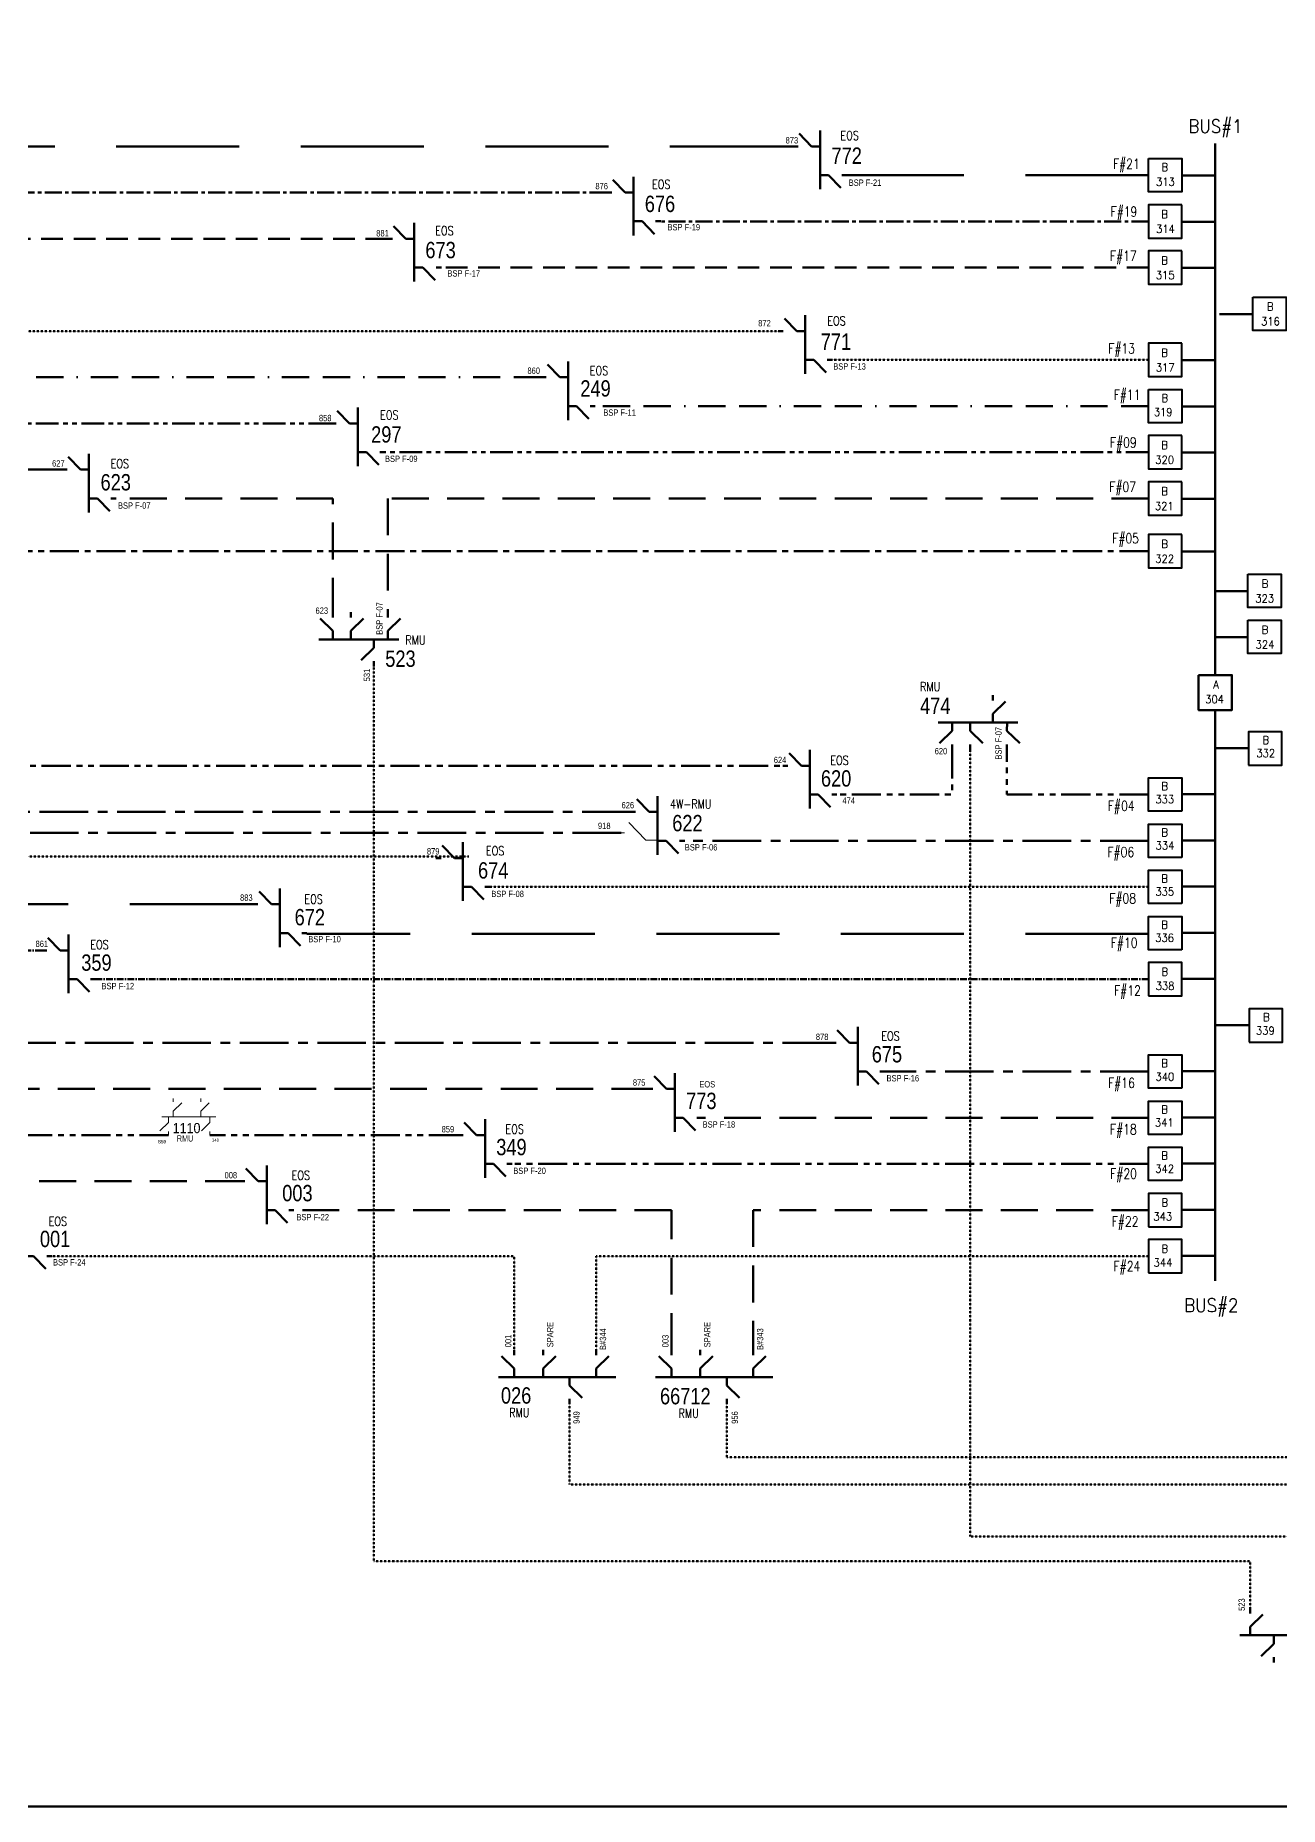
# Model space of a CAD drawing. Header units: metres. Extents: x 65984 to 144644, y -19036 to 23726.
# Drawn here: x 128567 to 129252, y 21269 to 22245 of the extents above; entities that cross this region are included whole.
import ezdxf
from ezdxf.enums import TextEntityAlignment as Align

# ---------------------------------------------------------------- set-up
doc = ezdxf.new("R2010")
doc.units = ezdxf.units.M
doc.header["$MEASUREMENT"] = 0
for name, pattern in [('( Border )', [1.75, 0.5, -0.25, 0.5, -0.25, 0, -0.25]), ('( Center )', [2, 1.25, -0.25, 0.25, -0.25]), ('( Phantom )', [2.5, 1.25, -0.25, 0.25, -0.25, 0.25, -0.25]), ('DGN Style 3', [0.013877, 0, -0.013877]), ('HIDDEN2', [2381.25, 1587.5, -793.75])]:
    doc.linetypes.add(name, pattern=pattern)
doc.layers.get('0').update_dxf_attribs({"color": 95, "lineweight": 40})
for name, color, linetype, lineweight in [('d_eos', 111, 'Continuous', 40), ('d_eos no', 121, 'Continuous', 40), ('d_switch', 95, 'Continuous', 40), ('d_ug cable', 95, 'Continuous', 40), ('d_ug main line', 95, 'Continuous', 40), ('FDR  1  16', 234, 'Continuous', 40), ('GRID STATION  04', 7, 'Continuous', 40), ('Level 37', 7, 'Continuous', 0), ('O H MAIN FEEDER', 4, 'Continuous', 100)]:
    doc.layers.add(name, color=color, linetype=linetype, lineweight=lineweight)
doc.styles.add('Style-Arial', font='arial.ttf')
doc.styles.add('Style-ENGINEERING', font='ENGINEERING.shx')
doc.styles.add('Style-msdefault', font='msdefault.shx')
doc.styles.add('Style-STANDARD', font='STANDARD.shx')

# ---------------------------------------------------------------- blocks, each defined once
blk = doc.blocks.new('*U827')
at = {"layer": 'd_eos', "color": 7, "linetype": 'Continuous', "lineweight": 211, "ltscale": 0.638341}
for p, q in [((0, 16.15), (0, -16.17)), ((4.65, 8.41), (11.45, 15.41)), ((0, 8.41), (4.65, 8.41)), ((12.09, 8.41), (14.92, 8.41)), ((-12.09, -7.45), (-14.92, -7.45)), ((-4.65, -7.45), (-11.44, -14.45)), ((0, -7.45), (-4.65, -7.45))]:
    blk.add_line(p, q, dxfattribs=at)
blk = doc.blocks.new('*U1393')
at = {"layer": 'd_eos', "color": 6, "linetype": 'Continuous', "lineweight": 211, "ltscale": 0.638341}
for p, q in [((0.01, 16.17), (0.01, -16.15)), ((4.66, 8.43), (11.46, 15.43)), ((0.01, 8.42), (4.66, 8.43)), ((12.11, 8.43), (14.93, 8.43)), ((-12.08, -7.43), (-14.9, -7.43)), ((-4.64, -7.43), (-11.43, -14.44)), ((0.01, -7.43), (-4.64, -7.43))]:
    blk.add_line(p, q, dxfattribs=at)

msp = doc.modelspace()

# ---------------------------------------------------------------- linework, layer by layer
at = {"color": 7, "linetype": '( Border )', "lineweight": 140, "ltscale": 30}
for p, q in [((128845.7, 22056.3), (125503.39, 22056.3)), ((129180.15, 22040.44), (128875.53, 22040.44))]:
    msp.add_line(p, q, dxfattribs=at)
at = {"layer": 'd_eos', "color": 7, "linetype": 'Continuous', "lineweight": 211, "ltscale": 0.638341}
for p, q in [((128771.22, 22132.6), (128764.43, 22139.6)), ((128775.87, 22108.99), (128775.87, 22141.32)), ((128763.78, 22132.6), (128760.95, 22132.6)), ((128775.87, 22132.6), (128771.22, 22132.6)), ((128775.87, 22116.74), (128780.52, 22116.74)), ((128780.52, 22116.74), (128787.31, 22109.74)), ((128787.96, 22116.74), (128790.79, 22116.74)), ((129094.48, 21878.26), (129094.48, 21881.09)), ((129094.48, 21870.82), (129101.48, 21877.62)), ((129064.25, 21866.17), (129108.26, 21866.17)), ((129071.99, 21866.17), (129071.99, 21861.52)), ((129081.9, 21866.17), (129081.9, 21861.52)), ((129094.48, 21866.17), (129094.48, 21870.82)), ((129102.23, 21866.17), (129102.22, 21861.52)), ((129071.99, 21861.52), (129064.99, 21854.73)), ((129071.99, 21854.08), (129071.99, 21851.26)), ((129081.9, 21861.52), (129088.9, 21854.73)), ((129081.9, 21854.08), (129081.9, 21851.26)), ((129102.22, 21861.52), (129109.23, 21854.72)), ((129102.22, 21854.08), (129102.22, 21851.25)), ((128830.9, 21510.24), (128823.9, 21517.04)), ((128830.9, 21517.69), (128830.9, 21520.51)), ((128846.76, 21517.69), (128846.76, 21520.51)), ((128846.76, 21510.24), (128853.76, 21517.04)), ((128875.93, 21517.68), (128875.93, 21520.51)), ((128875.93, 21510.24), (128882.93, 21517.04)), ((128917.46, 21510.24), (128910.46, 21517.04)), ((128917.46, 21517.69), (128917.46, 21520.51)), ((128933.32, 21517.69), (128933.32, 21520.51)), ((128933.32, 21510.24), (128940.32, 21517.04)), ((128962.48, 21517.68), (128962.48, 21520.51)), ((128962.48, 21510.24), (128969.49, 21517.04)), ((128886.75, 21505.59), (128822.18, 21505.59)), ((128830.9, 21505.59), (128830.9, 21510.24)), ((128846.76, 21505.59), (128846.76, 21510.24)), ((128861.34, 21505.59), (128861.34, 21500.94)), ((128875.93, 21505.59), (128875.93, 21510.24)), ((128973.3, 21505.59), (128908.74, 21505.59)), ((128917.46, 21505.59), (128917.46, 21510.24)), ((128933.32, 21505.59), (128933.32, 21510.24)), ((128947.9, 21505.59), (128947.9, 21500.94)), ((128962.48, 21505.59), (128962.48, 21510.24)), ((128861.34, 21500.94), (128868.34, 21494.14)), ((128861.34, 21493.5), (128861.34, 21490.67)), ((128947.9, 21500.94), (128954.9, 21494.14)), ((128947.9, 21493.5), (128947.9, 21490.67))]:
    msp.add_line(p, q, dxfattribs=at)
at = {"layer": 'd_eos', "color": 6, "linetype": 'Continuous', "lineweight": 211, "ltscale": 0.638341}
for p, q in [((128731.05, 21916.57), (128724.05, 21923.37)), ((128731.05, 21924.02), (128731.05, 21926.84)), ((128740.96, 21924.02), (128740.96, 21926.84)), ((128740.96, 21916.57), (128747.96, 21923.37)), ((128761.28, 21924.02), (128761.28, 21926.84)), ((128761.28, 21916.57), (128768.29, 21923.37)), ((128731.05, 21911.93), (128731.05, 21916.57)), ((128740.96, 21911.92), (128740.96, 21916.57)), ((128761.28, 21911.92), (128761.28, 21916.57)), ((128723.31, 21911.93), (128767.32, 21911.92)), ((128753.53, 21907.28), (128746.53, 21900.48)), ((128753.53, 21911.93), (128753.53, 21907.28)), ((128753.53, 21899.83), (128753.53, 21897.01)), ((129236.13, 21375.39), (129236.13, 21378.22)), ((129236.13, 21367.95), (129243.13, 21374.74)), ((129236.13, 21363.3), (129236.13, 21367.95)), ((129230.46, 21363.3), (129268.14, 21363.3)), ((129249.16, 21358.65), (129242.15, 21351.85)), ((129249.16, 21363.3), (129249.16, 21358.65)), ((129249.16, 21351.21), (129249.16, 21348.38))]:
    msp.add_line(p, q, dxfattribs=at)
at = {"layer": 'd_eos', "color": 7, "linetype": 'Continuous', "lineweight": 13, "ltscale": 0.882443}
for p, q in [((128891.57, 21805.39), (128887.67, 21805.39)), ((128903.39, 21801.31), (128894, 21810.99)), ((128909.86, 21801.3), (128903.43, 21801.3))]:
    msp.add_line(p, q, dxfattribs=at)
at = {"layer": 'd_eos', "color": 251, "linetype": 'Continuous', "lineweight": 13, "ltscale": 0.429356}
for p, q in [((128643.14, 21657.12), (128643.14, 21659.02)), ((128658.26, 21657.08), (128658.26, 21658.98))]:
    msp.add_line(p, q, dxfattribs=at)
at = {"layer": 'd_eos', "color": 7, "linetype": 'Continuous', "lineweight": 13, "ltscale": 0.429356}
for p, q in [((128643.14, 21652.11), (128647.85, 21656.68)), ((128643.14, 21648.98), (128643.14, 21652.11)), ((128658.26, 21652.07), (128662.97, 21656.65)), ((128658.26, 21648.95), (128658.26, 21652.07)), ((128640.53, 21645.77), (128635.82, 21641.2)), ((128666.59, 21648.9), (128636.86, 21648.9)), ((128640.53, 21648.9), (128640.53, 21645.77)), ((128640.53, 21640.77), (128640.53, 21638.87)), ((128663.33, 21645.77), (128658.62, 21641.2)), ((128663.33, 21648.9), (128663.33, 21645.77)), ((128663.33, 21640.77), (128663.33, 21638.87))]:
    msp.add_line(p, q, dxfattribs=at)
at = {"layer": 'd_ug cable', "color": 18, "linetype": 'DGN Style 3', "lineweight": 100, "flags": 128}
for points in [[(130126.21, 22024.16), (130126.21, 21992.7), (129992.02, 21992.7), (129992.02, 21446.43), (128861.34, 21446.43), (128861.34, 21490.67)], [(128830.9, 21520.51), (128830.9, 21572.1), (128576.13, 21572.1)], [(129180.15, 21572.1), (128875.93, 21572.1), (128875.93, 21520.51)]]:
    msp.add_lwpolyline(points, dxfattribs=at)
at = {"layer": 'd_ug cable', "color": 30, "linetype": 'DGN Style 3', "lineweight": 100, "flags": 128}
msp.add_lwpolyline([(130072.37, 22024.16), (130072.37, 22007.7), (129977.02, 22007.7), (129977.02, 21461.43), (128947.9, 21461.43), (128947.9, 21492.09)], dxfattribs=at)
at = {"layer": 'd_ug cable', "color": 6, "linetype": 'DGN Style 3', "lineweight": 100, "flags": 128}
msp.add_lwpolyline([(128753.53, 21897.01), (128753.53, 21404.14), (129236.13, 21404.14), (129236.13, 21378.22)], dxfattribs=at)
at = {"layer": 'd_ug cable', "color": 194, "linetype": 'DGN Style 3', "lineweight": 100, "flags": 128}
msp.add_lwpolyline([(129081.9, 21851.26), (129081.9, 21417.66), (129293.57, 21417.66), (129293.57, 21378.22)], dxfattribs=at)
at = {"layer": 'd_ug main line', "color": 200, "linetype": 'HIDDEN2', "lineweight": 70, "ltscale": 0.042676}
msp.add_line((129180.15, 22167.61), (129014.21, 22167.61), dxfattribs=at)
at = {"layer": 'd_ug main line', "color": 36, "linetype": 'HIDDEN2', "lineweight": 70, "ltscale": 0.0075}
msp.add_line((129180.15, 22116.74), (128790.58, 22116.74), dxfattribs=at)
at = {"layer": 'd_ug main line', "color": 3, "linetype": 'DGN Style 3', "lineweight": 140}
for p, q in [((128976.3, 22081.73), (125562.22, 22081.73)), ((129180.15, 22065.87), (129006.08, 22065.87))]:
    msp.add_line(p, q, dxfattribs=at)
at = {"layer": 'd_ug main line', "color": 134, "linetype": '( Phantom )', "lineweight": 100, "ltscale": 10}
msp.add_line((129180.15, 22015.01), (128759.11, 22015.01), dxfattribs=at)
at = {"layer": 'd_ug main line', "color": 220, "linetype": '( Center )', "lineweight": 140, "ltscale": 12.802868}
msp.add_line((129180.15, 21960.52), (128546.29, 21960.52), dxfattribs=at)
at = {"layer": 'd_ug main line', "color": 121, "linetype": 'DGN Style 3', "lineweight": 140}
msp.add_line((129180.15, 21775.57), (128817.62, 21775.57), dxfattribs=at)
at = {"layer": 'd_ug main line', "color": 5, "linetype": 'HIDDEN2', "lineweight": 140, "ltscale": 0.042676}
msp.add_line((129180.15, 21749.71), (128716.73, 21749.71), dxfattribs=at)
at = {"layer": 'd_ug main line', "color": 174, "linetype": '( Center )', "lineweight": 140, "ltscale": 2.94}
msp.add_line((129180.15, 21724.7), (128600.44, 21724.7), dxfattribs=at)
at = {"layer": 'd_ug main line', "color": 22, "linetype": 'HIDDEN2', "lineweight": 140, "ltscale": 0.012803}
msp.add_line((129180.15, 21648.4), (128934.15, 21648.4), dxfattribs=at)
at = {"layer": 'd_ug main line', "color": 251, "linetype": '( Phantom )', "lineweight": 106, "ltscale": 12.802868}
for p, q in [((128799.89, 21638.82), (128663.23, 21638.82)), ((129180.15, 21622.97), (128828.74, 21622.97))]:
    msp.add_line(p, q, dxfattribs=at)
at = {"layer": 'd_ug main line', "color": 194, "linetype": 'HIDDEN2', "lineweight": 140, "ltscale": 0.012803}
msp.add_lwpolyline([(128904.76, 21664.26), (128314.73, 21664.26), (128314.73, 22244.59), (125677.36, 22244.59)], dxfattribs=at)
at = {"layer": 'd_ug main line', "color": 1, "linetype": 'HIDDEN2', "lineweight": 70, "ltscale": 0.042676}
msp.add_lwpolyline([(128984.37, 22183.46), (125582.13, 22183.46)], dxfattribs=at)
at = {"layer": 'd_ug main line', "color": 36, "linetype": 'HIDDEN2', "lineweight": 70, "ltscale": 0.0075}
msp.add_lwpolyline([(128760.95, 22132.6), (125423.17, 22132.6), (125423.17, 22146.29)], dxfattribs=at)
at = {"layer": 'd_ug main line', "color": 134, "linetype": '( Phantom )', "lineweight": 100, "ltscale": 10, "flags": 128}
msp.add_lwpolyline([(128730.01, 22030.86), (125291.61, 22030.86)], dxfattribs=at)
at = {"layer": 'd_ug main line', "color": 251, "linetype": 'HIDDEN2', "lineweight": 140, "ltscale": 0.012803}
msp.add_lwpolyline([(128582.71, 22005.43), (125318.84, 22005.43), (125318.84, 21381.93), (124451.65, 21381.92)], dxfattribs=at)
at = {"layer": 'd_ug main line', "color": 6, "linetype": 'HIDDEN2', "lineweight": 140, "ltscale": 0.012803}
for points in [[(128731.05, 21925.43), (128731.05, 21989.57), (128611.63, 21989.57)], [(129180.15, 21989.57), (128761.28, 21989.57), (128761.28, 21926.84)]]:
    msp.add_lwpolyline(points, dxfattribs=at)
at = {"layer": 'd_ug main line', "color": 131, "linetype": '( Phantom )', "lineweight": 70, "ltscale": 12.802868, "flags": 128}
for points in [[(125049.15, 21819.13), (125049.15, 21958.38), (128429.36, 21958.38), (128429.36, 21842.29), (128978.78, 21842.29)], [(129071.99, 21851.26), (129071.99, 21826.43), (129006.33, 21826.43)], [(129180.15, 21826.43), (129102.22, 21826.43), (129102.22, 21851.25)]]:
    msp.add_lwpolyline(points, dxfattribs=at)
at = {"layer": 'd_ug main line', "color": 121, "linetype": 'DGN Style 3', "lineweight": 140, "flags": 128}
msp.add_lwpolyline([(128805.85, 21792.33), (128412.41, 21792.33), (128412.41, 21923.29), (125601.05, 21920.68), (125528.45, 21920.44)], dxfattribs=at)
at = {"layer": 'd_ug main line', "color": 191, "linetype": 'HIDDEN2', "lineweight": 140, "ltscale": 0.042676}
msp.add_lwpolyline([(128686.89, 21765.99), (128374.51, 21765.99), (128374.51, 21904.38), (125768.83, 21904.38), (125768.83, 21676.22)], dxfattribs=at)
at = {"layer": 'd_ug main line', "color": 251, "linetype": '( Phantom )', "lineweight": 106, "ltscale": 12.802868, "flags": 128}
msp.add_lwpolyline([(128640.53, 21638.87), (128291.92, 21638.82), (128291.92, 21831.24), (125291.53, 21831.24)], dxfattribs=at)
at = {"layer": 'd_ug main line', "color": 57, "linetype": 'HIDDEN2', "lineweight": 140, "ltscale": 0.012803, "true_color": 0x7d8a21}
msp.add_lwpolyline([(128681.1, 21613.39), (128275.34, 21613.39), (128275.34, 21812.12), (125663.59, 21812.12), (125663.59, 21317.83)], dxfattribs=at)
at = {"layer": 'd_ug main line', "color": 174, "linetype": '( Center )', "lineweight": 140, "ltscale": 2.94, "flags": 128}
msp.add_lwpolyline([(128570.75, 21740.56), (128541.93, 21740.56)], dxfattribs=at)
at = {"layer": 'd_ug main line', "color": 30, "linetype": 'HIDDEN2', "lineweight": 140, "ltscale": 0.012803}
for points in [[(128917.46, 21520.51), (128917.46, 21597.53), (128709.44, 21597.53)], [(129180.15, 21597.53), (128962.48, 21597.53), (128962.48, 21520.51)]]:
    msp.add_lwpolyline(points, dxfattribs=at)
at = {"layer": 'FDR  1  16', "color": 30, "linetype": '( Center )', "lineweight": 70, "ltscale": 7.500037}
for p, q in [((128881.74, 22158.03), (125509.58, 22158.03)), ((129180.15, 22142.17), (128911.22, 22142.17))]:
    msp.add_line(p, q, dxfattribs=at)
at = {"layer": 'FDR  1  16', "color": 7, "linetype": '( Center )', "lineweight": 70, "ltscale": 21.338113}
for p, q in [((128894.94, 21816.86), (128413.98, 21816.86)), ((128889.72, 21805.39), (128425.14, 21805.39)), ((129180.15, 21801), (128924.77, 21801))]:
    msp.add_line(p, q, dxfattribs=at)
at = {"layer": 'FDR  1  16', "color": 154, "linetype": '( Center )', "lineweight": 211, "ltscale": 21.338113}
msp.add_line((129180.15, 21673.83), (129034.86, 21673.83), dxfattribs=at)
at = {"layer": 'FDR  1  16', "color": 1, "linetype": '( Center )', "lineweight": 211, "ltscale": 21.338113, "flags": 128}
msp.add_lwpolyline([(129005.26, 21689.69), (128333.69, 21689.69), (128333.69, 21876.29), (125722.58, 21876.29)], dxfattribs=at)
at = {"layer": 'GRID STATION  04', "color": 121, "linetype": 'Continuous', "lineweight": 211, "ltscale": 0.588932}
for p, q in [((129216.89, 21892.22), (129216.89, 22185.01)), ((129216.89, 21689.45), (129216.89, 21872.92)), ((129216.89, 21872.92), (129216.89, 21558.53))]:
    msp.add_line(p, q, dxfattribs=at)
at = {"layer": 'GRID STATION  04', "color": 200, "linetype": 'Continuous', "lineweight": 140, "ltscale": 0.588932}
msp.add_line((129216.88, 22167.42), (129198.52, 22167.42), dxfattribs=at)
at = {"layer": 'GRID STATION  04', "color": 30, "linetype": 'Continuous', "lineweight": 140, "ltscale": 0.588932}
msp.add_line((129198.52, 22141.98), (129216.88, 22141.98), dxfattribs=at)
at = {"layer": 'GRID STATION  04', "color": 36, "linetype": 'Continuous', "lineweight": 140, "ltscale": 0.588932}
msp.add_line((129198.52, 22116.55), (129216.88, 22116.55), dxfattribs=at)
at = {"layer": 'GRID STATION  04', "color": 251, "linetype": 'Continuous', "lineweight": 140, "ltscale": 0.588932}
msp.add_line((129237.67, 22091.12), (129219.3, 22091.12), dxfattribs=at)
at = {"layer": 'GRID STATION  04', "color": 172, "linetype": 'Continuous', "lineweight": 140, "ltscale": 0.588932}
msp.add_line((129198.52, 22065.68), (129216.88, 22065.68), dxfattribs=at)
at = {"layer": 'GRID STATION  04', "color": 31, "linetype": 'Continuous', "lineweight": 140, "ltscale": 0.588932}
msp.add_line((129216.89, 22040.25), (129198.52, 22040.25), dxfattribs=at)
at = {"layer": 'GRID STATION  04', "color": 22, "linetype": 'Continuous', "lineweight": 140, "ltscale": 0.588932}
for p, q in [((129198.52, 22014.82), (129216.89, 22014.82)), ((129198.52, 21648.59), (129216.88, 21648.59))]:
    msp.add_line(p, q, dxfattribs=at)
at = {"layer": 'GRID STATION  04', "color": 6, "linetype": 'Continuous', "lineweight": 140, "ltscale": 0.588932}
msp.add_line((129198.52, 21989.38), (129216.89, 21989.38), dxfattribs=at)
at = {"layer": 'GRID STATION  04', "color": 220, "linetype": 'Continuous', "lineweight": 140, "ltscale": 0.588932}
msp.add_line((129198.52, 21960.33), (129216.89, 21960.33), dxfattribs=at)
at = {"layer": 'GRID STATION  04', "color": 1, "linetype": 'Continuous', "lineweight": 140, "ltscale": 0.588932}
msp.add_line((129234.77, 21938.52), (129216.4, 21938.52), dxfattribs=at)
at = {"layer": 'GRID STATION  04', "color": 114, "linetype": 'Continuous', "lineweight": 140, "ltscale": 0.588932}
msp.add_line((129234.77, 21913.08), (129216.4, 21913.08), dxfattribs=at)
at = {"layer": 'GRID STATION  04', "color": 222, "linetype": 'Continuous', "lineweight": 140, "ltscale": 0.588932, "true_color": 0xc71585}
msp.add_line((129235.25, 21852.06), (129216.88, 21852.06), dxfattribs=at)
at = {"layer": 'GRID STATION  04', "color": 131, "linetype": 'Continuous', "lineweight": 140, "ltscale": 0.588932}
msp.add_line((129198.52, 21826.62), (129216.89, 21826.62), dxfattribs=at)
at = {"layer": 'GRID STATION  04', "color": 3, "linetype": 'Continuous', "lineweight": 140, "ltscale": 0.588932}
msp.add_line((129198.52, 21801.19), (129216.89, 21801.19), dxfattribs=at)
at = {"layer": 'GRID STATION  04', "color": 121, "linetype": 'Continuous', "lineweight": 140, "ltscale": 0.588932}
for p, q in [((129198.52, 21775.76), (129216.89, 21775.76)), ((129198.52, 21750.32), (129216.89, 21750.32))]:
    msp.add_line(p, q, dxfattribs=at)
at = {"layer": 'GRID STATION  04', "color": 174, "linetype": 'Continuous', "lineweight": 140, "ltscale": 0.588932}
msp.add_line((129216.89, 21724.89), (129198.52, 21724.89), dxfattribs=at)
at = {"layer": 'GRID STATION  04', "color": 134, "linetype": 'Continuous', "lineweight": 140, "ltscale": 0.588932}
msp.add_line((129235.5, 21699.46), (129217.13, 21699.46), dxfattribs=at)
at = {"layer": 'GRID STATION  04', "color": 154, "linetype": 'Continuous', "lineweight": 140, "ltscale": 0.588932}
msp.add_line((129198.52, 21674.02), (129216.88, 21674.02), dxfattribs=at)
at = {"layer": 'GRID STATION  04', "color": 98, "linetype": 'Continuous', "lineweight": 140, "ltscale": 0.588932}
msp.add_line((129198.52, 21623.16), (129216.88, 21623.16), dxfattribs=at)
at = {"layer": 'GRID STATION  04', "color": 57, "linetype": 'Continuous', "lineweight": 140, "ltscale": 0.588932, "true_color": 0x7d8a21}
msp.add_line((129216.88, 21597.72), (129198.52, 21597.72), dxfattribs=at)
at = {"layer": 'GRID STATION  04', "color": 160, "linetype": 'Continuous', "lineweight": 140, "ltscale": 0.588932}
msp.add_line((129216.88, 21572.29), (129198.52, 21572.29), dxfattribs=at)
at = {"layer": 'GRID STATION  04', "color": 200, "linetype": 'Continuous', "lineweight": 40, "ltscale": 0.588932, "flags": 128}
msp.add_lwpolyline([(129180.15, 22176.79), (129198.52, 22176.79), (129198.52, 22158.42), (129180.15, 22158.42)], close=True, dxfattribs=at)
at = {"layer": 'GRID STATION  04', "color": 30, "linetype": 'Continuous', "lineweight": 40, "ltscale": 0.588932, "flags": 128}
msp.add_lwpolyline([(129198.52, 22151.36), (129180.15, 22151.36), (129180.15, 22132.99), (129198.52, 22132.99)], close=True, dxfattribs=at)
at = {"layer": 'GRID STATION  04', "color": 36, "linetype": 'Continuous', "lineweight": 40, "ltscale": 0.588932, "flags": 128}
msp.add_lwpolyline([(129198.52, 22125.92), (129180.15, 22125.92), (129180.15, 22107.55), (129198.52, 22107.55)], close=True, dxfattribs=at)
at = {"layer": 'GRID STATION  04', "color": 251, "linetype": 'Continuous', "lineweight": 40, "ltscale": 0.588932, "flags": 128}
msp.add_lwpolyline([(129237.67, 22100.49), (129256.04, 22100.49), (129256.04, 22082.12), (129237.67, 22082.12)], close=True, dxfattribs=at)
at = {"layer": 'GRID STATION  04', "color": 172, "linetype": 'Continuous', "lineweight": 40, "ltscale": 0.588932, "flags": 128}
msp.add_lwpolyline([(129198.52, 22075.06), (129180.15, 22075.06), (129180.15, 22056.69), (129198.52, 22056.69)], close=True, dxfattribs=at)
at = {"layer": 'GRID STATION  04', "color": 31, "linetype": 'Continuous', "lineweight": 40, "ltscale": 0.588932, "flags": 128}
msp.add_lwpolyline([(129180.15, 22049.62), (129198.52, 22049.62), (129198.52, 22031.26), (129180.15, 22031.26)], close=True, dxfattribs=at)
at = {"layer": 'GRID STATION  04', "color": 22, "linetype": 'Continuous', "lineweight": 40, "ltscale": 0.588932, "flags": 128}
for points in [[(129198.52, 22024.19), (129180.15, 22024.19), (129180.15, 22005.82), (129198.52, 22005.82)], [(129198.52, 21639.22), (129180.15, 21639.22), (129180.15, 21657.58), (129198.52, 21657.58)]]:
    msp.add_lwpolyline(points, close=True, dxfattribs=at)
at = {"layer": 'GRID STATION  04', "color": 6, "linetype": 'Continuous', "lineweight": 40, "ltscale": 0.588932, "flags": 128}
msp.add_lwpolyline([(129198.52, 21998.76), (129180.15, 21998.76), (129180.15, 21980.39), (129198.52, 21980.39)], close=True, dxfattribs=at)
at = {"layer": 'GRID STATION  04', "color": 220, "linetype": 'Continuous', "lineweight": 40, "ltscale": 0.588932, "flags": 128}
msp.add_lwpolyline([(129198.52, 21969.71), (129180.15, 21969.71), (129180.15, 21951.34), (129198.52, 21951.34)], close=True, dxfattribs=at)
at = {"layer": 'GRID STATION  04', "color": 1, "linetype": 'Continuous', "lineweight": 40, "ltscale": 0.588932, "flags": 128}
msp.add_lwpolyline([(129234.77, 21947.89), (129253.14, 21947.89), (129253.14, 21929.52), (129234.77, 21929.52)], close=True, dxfattribs=at)
at = {"layer": 'GRID STATION  04', "color": 114, "linetype": 'Continuous', "lineweight": 40, "ltscale": 0.588932, "flags": 128}
msp.add_lwpolyline([(129234.77, 21922.46), (129253.14, 21922.46), (129253.14, 21904.09), (129234.77, 21904.09)], close=True, dxfattribs=at)
at = {"layer": 'GRID STATION  04', "color": 121, "linetype": 'Continuous', "lineweight": 211, "ltscale": 0.588932, "flags": 128}
msp.add_lwpolyline([(129207.7, 21892.22), (129226.07, 21892.22), (129226.07, 21872.92), (129207.7, 21872.92)], close=True, dxfattribs=at)
at = {"layer": 'GRID STATION  04', "color": 222, "linetype": 'Continuous', "lineweight": 40, "ltscale": 0.588932, "true_color": 0xc71585, "flags": 128}
msp.add_lwpolyline([(129235.25, 21842.68), (129253.62, 21842.68), (129253.62, 21861.05), (129235.25, 21861.05)], close=True, dxfattribs=at)
at = {"layer": 'GRID STATION  04', "color": 131, "linetype": 'Continuous', "lineweight": 40, "ltscale": 0.588932, "flags": 128}
msp.add_lwpolyline([(129198.52, 21817.25), (129180.15, 21817.25), (129180.15, 21835.62), (129198.52, 21835.62)], close=True, dxfattribs=at)
at = {"layer": 'GRID STATION  04', "color": 3, "linetype": 'Continuous', "lineweight": 40, "ltscale": 0.588932, "flags": 128}
msp.add_lwpolyline([(129198.52, 21791.81), (129180.15, 21791.81), (129180.15, 21810.18), (129198.52, 21810.18)], close=True, dxfattribs=at)
at = {"layer": 'GRID STATION  04', "color": 121, "linetype": 'Continuous', "lineweight": 40, "ltscale": 0.588932, "flags": 128}
for points in [[(129198.52, 21766.38), (129180.15, 21766.38), (129180.15, 21784.75), (129198.52, 21784.75)], [(129198.52, 21740.95), (129180.15, 21740.95), (129180.15, 21759.32), (129198.52, 21759.32)]]:
    msp.add_lwpolyline(points, close=True, dxfattribs=at)
at = {"layer": 'GRID STATION  04', "color": 174, "linetype": 'Continuous', "lineweight": 40, "ltscale": 0.588932, "flags": 128}
msp.add_lwpolyline([(129180.15, 21715.52), (129198.52, 21715.52), (129198.52, 21733.88), (129180.15, 21733.88)], close=True, dxfattribs=at)
at = {"layer": 'GRID STATION  04', "color": 134, "linetype": 'Continuous', "lineweight": 40, "ltscale": 0.588932, "flags": 128}
msp.add_lwpolyline([(129235.5, 21690.08), (129253.87, 21690.08), (129253.87, 21708.45), (129235.5, 21708.45)], close=True, dxfattribs=at)
at = {"layer": 'GRID STATION  04', "color": 154, "linetype": 'Continuous', "lineweight": 40, "ltscale": 0.588932, "flags": 128}
msp.add_lwpolyline([(129198.52, 21664.65), (129180.15, 21664.65), (129180.15, 21683.02), (129198.52, 21683.02)], close=True, dxfattribs=at)
at = {"layer": 'GRID STATION  04', "color": 98, "linetype": 'Continuous', "lineweight": 40, "ltscale": 0.588932, "flags": 128}
msp.add_lwpolyline([(129198.52, 21613.78), (129180.15, 21613.78), (129180.15, 21632.15), (129198.52, 21632.15)], close=True, dxfattribs=at)
at = {"layer": 'GRID STATION  04', "color": 57, "linetype": 'Continuous', "lineweight": 40, "ltscale": 0.588932, "true_color": 0x7d8a21, "flags": 128}
msp.add_lwpolyline([(129180.15, 21588.35), (129198.52, 21588.35), (129198.52, 21606.72), (129180.15, 21606.72)], close=True, dxfattribs=at)
at = {"layer": 'GRID STATION  04', "color": 160, "linetype": 'Continuous', "lineweight": 40, "ltscale": 0.588932, "flags": 128}
msp.add_lwpolyline([(129180.15, 21562.92), (129198.52, 21562.92), (129198.52, 21581.28), (129180.15, 21581.28)], close=True, dxfattribs=at)
at = {"layer": 'O H MAIN FEEDER', "color": 214, "lineweight": 140, "ltscale": 0.426762}
msp.add_line((129834.37, 21268.97), (128142.41, 21268.97), dxfattribs=at)

# ---------------------------------------------------------------- block references
at = {"layer": 'd_eos', "color": 7, "linetype": 'Continuous', "lineweight": 211, "ltscale": 0.638341, "extrusion": (0, 0, -1), "rotation": 180}
for p in [(-128999.27, 22176.03), (-128896.64, 22150.6), (-128991.15, 22074.3), (-128860.6, 22048.87), (-128744.84, 22023.43), (-128993.68, 21834.86), (-128909.84, 21809.42), (-128802.66, 21783.99), (-128701.8, 21758.56), (-128585.51, 21733.12), (-129020.17, 21682.26), (-128919.34, 21656.83), (-128814.79, 21631.39), (-128694.59, 21605.96), (-128561.44, 21580.53)]:
    msp.add_blockref('*U827', p, dxfattribs=at)
at = {"layer": 'd_eos', "color": 6, "linetype": 'Continuous', "lineweight": 211, "ltscale": 0.638341, "extrusion": (0, 0, -1), "rotation": 180}
msp.add_blockref('*U1393', (-128596.7, 21998), dxfattribs=at)

# ---------------------------------------------------------------- texts
at = {"layer": 'd_eos no', "color": 7, "linetype": 'Continuous', "lineweight": 140, "style": 'Style-msdefault', "width": 0.833333}
for s, p in [('772', (129005.59, 22173.85)), ('676', (128902.78, 22147.31)), ('673', (128781.95, 22121.86)), ('771', (128999.67, 22071.4)), ('249', (128867.28, 22045.63)), ('297', (128752.09, 22020.29)), ('474', (129054.37, 21870.85)), ('620', (128999.76, 21830.81)), ('622', (128917.89, 21806.2)), ('674', (128810.95, 21780.14)), ('672', (128709.95, 21754.4)), ('359', (128592.46, 21729.37)), ('675', (129027.76, 21678.88)), ('773', (128925.53, 21653.19)), ('349', (128820.98, 21627.76)), ('003', (128703.12, 21602.38)), ('001', (128569.7, 21577.16)), ('026', (128823.56, 21490.92)), ('66712', (128911.15, 21490.54))]:
    msp.add_text(s, height=9, dxfattribs=at).set_placement(p)
at = {"layer": 'd_eos no', "color": 6, "linetype": 'Continuous', "lineweight": 140, "style": 'Style-msdefault', "width": 0.833333}
for s, p in [('623', (128603.08, 21993.97)), ('523', (128759.87, 21896.78))]:
    msp.add_text(s, height=9, dxfattribs=at).set_placement(p)
at = {"layer": 'd_eos no', "color": 7, "linetype": 'Continuous', "lineweight": 13, "ltscale": 0.38742, "style": 'Style-Arial', "width": 0.88}
msp.add_text('1110', height=5.605, dxfattribs=at).set_placement((128642.78, 21645.51), align=Align.TOP_LEFT)
at = {"layer": 'd_switch', "color": 7, "linetype": 'Continuous', "lineweight": 13, "ltscale": 0.38742, "style": 'Style-ENGINEERING', "width": 0.857143}
for s, height, p in [('859', 1.938, (128639.22, 21636.18)), ('349', 1.679, (128668.29, 21636.89))]:
    msp.add_text(s, height=height, dxfattribs=at).set_placement(p, align=Align.TOP_RIGHT)
at = {"layer": 'GRID STATION  04', "color": 121, "linetype": 'Continuous', "lineweight": 80, "style": 'Style-STANDARD'}
for s, p in [('BUS#1', (129217.04, 22194.59)), ('BUS#2', (129214.74, 21545.09))]:
    msp.add_text(s, height=7.347, dxfattribs=at).set_placement(p, align=Align.MIDDLE_CENTER)
at = {"layer": 'GRID STATION  04', "color": 200, "linetype": 'Continuous', "lineweight": 40, "style": 'Style-STANDARD', "width": 0.866667}
msp.add_text('F#21', height=5.511, dxfattribs=at).set_placement((129167.98, 22173.85), align=Align.MIDDLE_CENTER)
at = {"layer": 'GRID STATION  04', "color": 200, "linetype": 'Continuous', "lineweight": 40, "style": 'Style-STANDARD'}
for s, height, p in [('B', 4.41, (129189.17, 22172.01)), ('313', 4.409, (129189.46, 22163.98))]:
    msp.add_text(s, height=height, dxfattribs=at).set_placement(p, align=Align.MIDDLE_CENTER)
at = {"layer": 'GRID STATION  04', "color": 30, "linetype": 'Continuous', "lineweight": 40, "style": 'Style-STANDARD', "width": 0.866667}
msp.add_text('F#19', height=5.511, dxfattribs=at).set_placement((129166.64, 22147.53), align=Align.MIDDLE_CENTER)
at = {"layer": 'GRID STATION  04', "color": 30, "linetype": 'Continuous', "lineweight": 40, "style": 'Style-STANDARD'}
for s, height, p in [('B', 4.41, (129189.04, 22146.11)), ('314', 4.409, (129189.48, 22137.97))]:
    msp.add_text(s, height=height, dxfattribs=at).set_placement(p, align=Align.MIDDLE_CENTER)
at = {"layer": 'GRID STATION  04', "color": 36, "linetype": 'Continuous', "lineweight": 40, "style": 'Style-STANDARD', "width": 0.866667}
msp.add_text('F#17', height=5.511, dxfattribs=at).set_placement((129166.29, 22123.12), align=Align.MIDDLE_CENTER)
at = {"layer": 'GRID STATION  04', "color": 36, "linetype": 'Continuous', "lineweight": 40, "style": 'Style-STANDARD'}
for s, height, p in [('B', 4.41, (129189.04, 22120.68)), ('315', 4.409, (129189.37, 22112.53))]:
    msp.add_text(s, height=height, dxfattribs=at).set_placement(p, align=Align.MIDDLE_CENTER)
at = {"layer": 'GRID STATION  04', "color": 251, "linetype": 'Continuous', "lineweight": 40, "style": 'Style-STANDARD'}
for s, height, p in [('316', 4.409, (129247.3, 22087.1)), ('B', 4.41, (129247.21, 22095.24))]:
    msp.add_text(s, height=height, dxfattribs=at).set_placement(p, align=Align.MIDDLE_CENTER)
at = {"layer": 'GRID STATION  04', "color": 172, "linetype": 'Continuous', "lineweight": 40, "style": 'Style-STANDARD', "width": 0.866667}
msp.add_text('F#13', height=5.511, dxfattribs=at).set_placement((129165.35, 22072.11), align=Align.MIDDLE_CENTER)
at = {"layer": 'GRID STATION  04', "color": 172, "linetype": 'Continuous', "lineweight": 40, "style": 'Style-STANDARD'}
for s, height, p in [('B', 4.41, (129189.04, 22069.81)), ('317', 4.409, (129189.37, 22061.67))]:
    msp.add_text(s, height=height, dxfattribs=at).set_placement(p, align=Align.MIDDLE_CENTER)
at = {"layer": 'GRID STATION  04', "color": 31, "linetype": 'Continuous', "lineweight": 40, "style": 'Style-STANDARD', "width": 0.866667}
msp.add_text('F#11', height=5.511, dxfattribs=at).set_placement((129168.34, 22046.68), align=Align.MIDDLE_CENTER)
at = {"layer": 'GRID STATION  04', "color": 31, "linetype": 'Continuous', "lineweight": 40, "style": 'Style-STANDARD'}
for s, height, p in [('B', 4.41, (129189.17, 22044.84)), ('319', 4.409, (129188.23, 22037.13))]:
    msp.add_text(s, height=height, dxfattribs=at).set_placement(p, align=Align.MIDDLE_CENTER)
at = {"layer": 'GRID STATION  04', "color": 22, "linetype": 'Continuous', "lineweight": 40, "style": 'Style-STANDARD', "width": 0.866667}
for s, p in [('F#09', (129166.28, 22020.37)), ('F#18', (129166.29, 21642.02))]:
    msp.add_text(s, height=5.511, dxfattribs=at).set_placement(p, align=Align.MIDDLE_CENTER)
at = {"layer": 'GRID STATION  04', "color": 22, "linetype": 'Continuous', "lineweight": 40, "style": 'Style-STANDARD'}
for s, height, p in [('B', 4.41, (129189.04, 22018.94)), ('320', 4.409, (129189.04, 22010.8)), ('B', 4.41, (129189.04, 21653)), ('341', 4.409, (129188.83, 21645.77))]:
    msp.add_text(s, height=height, dxfattribs=at).set_placement(p, align=Align.MIDDLE_CENTER)
at = {"layer": 'GRID STATION  04', "color": 6, "linetype": 'Continuous', "lineweight": 40, "style": 'Style-STANDARD', "width": 0.866667}
msp.add_text('F#07', height=5.511, dxfattribs=at).set_placement((129165.93, 21995.95), align=Align.MIDDLE_CENTER)
at = {"layer": 'GRID STATION  04', "color": 6, "linetype": 'Continuous', "lineweight": 40, "style": 'Style-STANDARD'}
for s, height, p in [('B', 4.41, (129189.04, 21993.51)), ('321', 4.409, (129188.83, 21985.37))]:
    msp.add_text(s, height=height, dxfattribs=at).set_placement(p, align=Align.MIDDLE_CENTER)
at = {"layer": 'GRID STATION  04', "color": 220, "linetype": 'Continuous', "lineweight": 40, "style": 'Style-STANDARD', "width": 0.866667}
msp.add_text('F#05', height=5.511, dxfattribs=at).set_placement((129167.56, 21967.57), align=Align.MIDDLE_CENTER)
at = {"layer": 'GRID STATION  04', "color": 220, "linetype": 'Continuous', "lineweight": 40, "style": 'Style-STANDARD'}
for s, height, p in [('B', 4.41, (129189.05, 21964.46)), ('322', 4.409, (129189.04, 21956.32))]:
    msp.add_text(s, height=height, dxfattribs=at).set_placement(p, align=Align.MIDDLE_CENTER)
at = {"layer": 'GRID STATION  04', "color": 1, "linetype": 'Continuous', "lineweight": 40, "style": 'Style-STANDARD'}
for s, height, p in [('B', 4.41, (129244.31, 21942.64)), ('323', 4.409, (129244.15, 21934.44))]:
    msp.add_text(s, height=height, dxfattribs=at).set_placement(p, align=Align.MIDDLE_CENTER)
at = {"layer": 'GRID STATION  04', "color": 114, "linetype": 'Continuous', "lineweight": 40, "style": 'Style-STANDARD'}
for s, height, p in [('B', 4.41, (129244.31, 21917.21)), ('324', 4.409, (129244.28, 21909.07))]:
    msp.add_text(s, height=height, dxfattribs=at).set_placement(p, align=Align.MIDDLE_CENTER)
at = {"layer": 'GRID STATION  04', "color": 121, "linetype": 'Continuous', "lineweight": 40, "style": 'Style-STANDARD'}
for s, height, p in [('A', 4.41, (129217.38, 21887.14)), ('304', 4.409, (129216.53, 21878.89)), ('B', 4.41, (129189.04, 21780.17)), ('335', 4.409, (129189.11, 21772.94)), ('B', 4.41, (129189.04, 21754.74)), ('336', 4.409, (129189.01, 21747.51))]:
    msp.add_text(s, height=height, dxfattribs=at).set_placement(p, align=Align.MIDDLE_CENTER)
at = {"layer": 'GRID STATION  04', "color": 222, "linetype": 'Continuous', "lineweight": 40, "true_color": 0xc71585, "style": 'Style-STANDARD'}
for s, height, p in [('B', 4.41, (129244.79, 21856.47)), ('332', 4.409, (129244.73, 21849.24))]:
    msp.add_text(s, height=height, dxfattribs=at).set_placement(p, align=Align.MIDDLE_CENTER)
at = {"layer": 'GRID STATION  04', "color": 131, "linetype": 'Continuous', "lineweight": 40, "style": 'Style-STANDARD'}
for s, height, p in [('333', 4.409, (129189.11, 21823.8)), ('B', 4.41, (129189.05, 21831.04))]:
    msp.add_text(s, height=height, dxfattribs=at).set_placement(p, align=Align.MIDDLE_CENTER)
at = {"layer": 'GRID STATION  04', "color": 131, "linetype": 'Continuous', "lineweight": 40, "style": 'Style-STANDARD', "width": 0.866667}
msp.add_text('F#04', height=5.511, dxfattribs=at).set_placement((129165.1, 21820.19), align=Align.MIDDLE_CENTER)
at = {"layer": 'GRID STATION  04', "color": 3, "linetype": 'Continuous', "lineweight": 40, "style": 'Style-STANDARD'}
for s, height, p in [('B', 4.41, (129189.05, 21805.6)), ('334', 4.409, (129189.22, 21798.37))]:
    msp.add_text(s, height=height, dxfattribs=at).set_placement(p, align=Align.MIDDLE_CENTER)
at = {"layer": 'GRID STATION  04', "color": 3, "linetype": 'Continuous', "lineweight": 40, "style": 'Style-STANDARD', "width": 0.866667}
msp.add_text('F#06', height=5.511, dxfattribs=at).set_placement((129164.88, 21794.76), align=Align.MIDDLE_CENTER)
at = {"layer": 'GRID STATION  04', "color": 121, "linetype": 'Continuous', "lineweight": 40, "style": 'Style-STANDARD', "width": 0.866667}
for s, p in [('F#08', (129165.93, 21769.19)), ('F#10', (129166.76, 21744.77))]:
    msp.add_text(s, height=5.511, dxfattribs=at).set_placement(p, align=Align.MIDDLE_CENTER)
at = {"layer": 'GRID STATION  04', "color": 174, "linetype": 'Continuous', "lineweight": 40, "style": 'Style-STANDARD'}
for s, height, p in [('B', 4.41, (129189.17, 21728.84)), ('338', 4.409, (129189.28, 21721.07))]:
    msp.add_text(s, height=height, dxfattribs=at).set_placement(p, align=Align.MIDDLE_CENTER)
at = {"layer": 'GRID STATION  04', "color": 174, "linetype": 'Continuous', "lineweight": 40, "style": 'Style-STANDARD', "width": 0.866667}
msp.add_text('F#12', height=5.511, dxfattribs=at).set_placement((129168.57, 21718.46), align=Align.MIDDLE_CENTER)
at = {"layer": 'GRID STATION  04', "color": 134, "linetype": 'Continuous', "lineweight": 40, "style": 'Style-STANDARD'}
for s, height, p in [('339', 4.409, (129244.5, 21696.39)), ('B', 4.41, (129245.04, 21703.87))]:
    msp.add_text(s, height=height, dxfattribs=at).set_placement(p, align=Align.MIDDLE_CENTER)
at = {"layer": 'GRID STATION  04', "color": 154, "linetype": 'Continuous', "lineweight": 40, "style": 'Style-STANDARD'}
for s, height, p in [('B', 4.41, (129189.04, 21678.44)), ('340', 4.409, (129189.17, 21671.02))]:
    msp.add_text(s, height=height, dxfattribs=at).set_placement(p, align=Align.MIDDLE_CENTER)
at = {"layer": 'GRID STATION  04', "color": 154, "linetype": 'Continuous', "lineweight": 40, "style": 'Style-STANDARD', "width": 0.866667}
msp.add_text('F#16', height=5.511, dxfattribs=at).set_placement((129165.24, 21667.59), align=Align.MIDDLE_CENTER)
at = {"layer": 'GRID STATION  04', "color": 98, "linetype": 'Continuous', "lineweight": 40, "style": 'Style-STANDARD'}
for s, height, p in [('B', 4.41, (129189.04, 21627.57)), ('342', 4.409, (129189.04, 21620.34))]:
    msp.add_text(s, height=height, dxfattribs=at).set_placement(p, align=Align.MIDDLE_CENTER)
at = {"layer": 'GRID STATION  04', "color": 98, "linetype": 'Continuous', "lineweight": 40, "style": 'Style-STANDARD', "width": 0.866667}
msp.add_text('F#20', height=5.511, dxfattribs=at).set_placement((129166.4, 21617.6), align=Align.MIDDLE_CENTER)
at = {"layer": 'GRID STATION  04', "color": 57, "linetype": 'Continuous', "lineweight": 40, "true_color": 0x7d8a21, "style": 'Style-STANDARD'}
for s, height, p in [('B', 4.41, (129189.17, 21601.68)), ('343', 4.409, (129188, 21594.01))]:
    msp.add_text(s, height=height, dxfattribs=at).set_placement(p, align=Align.MIDDLE_CENTER)
at = {"layer": 'GRID STATION  04', "color": 57, "linetype": 'Continuous', "lineweight": 40, "true_color": 0x7d8a21, "style": 'Style-STANDARD', "width": 0.866667}
msp.add_text('F#22', height=5.511, dxfattribs=at).set_placement((129167.27, 21591.29), align=Align.MIDDLE_CENTER)
at = {"layer": 'GRID STATION  04', "color": 160, "linetype": 'Continuous', "lineweight": 40, "style": 'Style-STANDARD'}
for s, height, p in [('B', 4.41, (129189.17, 21576.24)), ('344', 4.409, (129188.11, 21568.58))]:
    msp.add_text(s, height=height, dxfattribs=at).set_placement(p, align=Align.MIDDLE_CENTER)
at = {"layer": 'GRID STATION  04', "color": 160, "linetype": 'Continuous', "lineweight": 40, "style": 'Style-STANDARD', "width": 0.866667}
msp.add_text('F#24', height=5.511, dxfattribs=at).set_placement((129168.24, 21566.59), align=Align.MIDDLE_CENTER)
at = {"layer": 'Level 37', "color": 7, "linetype": 'Continuous', "lineweight": 53, "style": 'Style-msdefault', "width": 0.857143}
for s, p in [('873', (128980.31, 22188.57)), ('876', (128875.58, 22163.34)), ('BSP F-21', (129015.05, 22165.23)), ('881', (128754.91, 22137.36)), ('BSP F-19', (128915.27, 22140.71)), ('BSP F-17', (128794.1, 22115.25)), ('872', (128965.23, 22087.81)), ('860', (128838.16, 22061.67)), ('BSP F-13', (129006.54, 22064.01)), ('858', (128723.34, 22035.59)), ('BSP F-11', (128879.95, 22038.58)), ('BSP F-09', (128759.69, 22013.14)), ('624', (128973.79, 21847.25)), ('474', (129011.63, 21824.91)), ('626', (128890, 21822.34)), ('918', (128877.01, 21810.94)), ('879', (128782.81, 21796.91)), ('BSP F-06', (128924.82, 21799.12)), ('883', (128679.92, 21771.39)), ('BSP F-08', (128818.25, 21773.45)), ('BSP F-10', (128717.45, 21748.57)), ('861', (128567.29, 21745.96)), ('BSP F-12', (128603.61, 21722.7)), ('878', (128996.98, 21694.75)), ('875', (128896.22, 21669.53)), ('BSP F-16', (129035.89, 21671.91)), ('EOS', (128932.8, 21668.59)), ('859', (128790.92, 21643.82)), ('BSP F-18', (128934.6, 21646.48)), ('BSP F-20', (128830.36, 21620.93)), ('008', (128671.37, 21618.5)), ('BSP F-22', (128710.94, 21595.42)), ('BSP F-24', (128576.9, 21570.51))]:
    msp.add_text(s, height=3.5, dxfattribs=at).set_placement(p, align=Align.TOP_LEFT)
at = {"layer": 'Level 37', "color": 7, "linetype": 'Continuous', "lineweight": 53, "style": 'Style-STANDARD', "width": 0.854701}
for s, p in [('EOS', (129015.59, 22189.43)), ('EOS', (128911.84, 22162.53)), ('EOS', (128792.41, 22137)), ('EOS', (129008.36, 22087.34)), ('EOS', (128877.55, 22059.97)), ('EOS', (128762.09, 22035.5)), ('RMU', (129059.94, 21885.87)), ('EOS', (129009.95, 21845.33)), ('4W-RMU', (128928.1, 21821.16)), ('EOS', (128820.34, 21795.46)), ('EOS', (128720.41, 21768.8)), ('EOS', (128602.5, 21743.77)), ('EOS', (129038.05, 21693.4)), ('EOS', (128831.12, 21642.1)), ('EOS', (128713.32, 21616.72)), ('EOS', (128579.57, 21591.34)), ('RMU', (128833.69, 21486.01)), ('RMU', (128926.95, 21485.63))]:
    msp.add_text(s, height=4.993, dxfattribs=at).set_placement(p, align=Align.MIDDLE_CENTER)
at = {"layer": 'Level 37', "color": 6, "linetype": 'Continuous', "lineweight": 53, "style": 'Style-msdefault', "width": 0.857143}
for s, p in [('627', (128576.4, 22010.6)), ('BSP F-07', (128612.67, 21987.38)), ('623', (128721.47, 21929.48))]:
    msp.add_text(s, height=3.5, dxfattribs=at).set_placement(p, align=Align.TOP_LEFT)
at = {"layer": 'Level 37', "color": 6, "linetype": 'Continuous', "lineweight": 53, "style": 'Style-STANDARD', "width": 0.854701}
for s, p in [('EOS', (128613.67, 22008.73)), ('RMU', (128776.46, 21911.54))]:
    msp.add_text(s, height=4.993, dxfattribs=at).set_placement(p, align=Align.MIDDLE_CENTER)
at = {"layer": 'Level 37', "color": 7, "linetype": 'Continuous', "lineweight": 53, "style": 'Style-msdefault', "width": 0.857143}
for s, p in [('BSP F-07', (128754.88, 21914.42)), ('SPARE', (128848.87, 21521.92)), ('SPARE', (128935.43, 21521.92)), ('B#344', (128877.99, 21520.44)), ('B#343', (128964.54, 21520.44))]:
    msp.add_text(s, height=3.5, rotation=90, dxfattribs=at).set_placement(p, align=Align.TOP_LEFT)
at = {"layer": 'Level 37', "color": 6, "linetype": 'Continuous', "lineweight": 53, "style": 'Style-msdefault', "width": 0.857143}
msp.add_text('531', height=3.5, rotation=90, dxfattribs=at).set_placement((128748, 21888.8), align=Align.TOP_LEFT)
at = {"layer": 'Level 37', "color": 7, "linetype": 'Continuous', "lineweight": 53, "style": 'Style-msdefault', "width": 0.857143}
for s, p in [('BSP F-07', (129095.82, 21863.68)), ('001', (128825.8, 21528.85)), ('003', (128912.36, 21528.85)), ('949', (128863.44, 21486.71)), ('956', (128950.58, 21486.71))]:
    msp.add_text(s, height=3.5, rotation=89.99248, dxfattribs=at).set_placement(p, align=Align.TOP_RIGHT)
msp.add_text('620', height=3.5, rotation=359.99248, dxfattribs=at).set_placement((129062.41, 21848.62))
at = {"layer": 'Level 37', "color": 7, "linetype": 'Continuous', "lineweight": 13, "ltscale": 0.38742, "style": 'Style-msdefault', "width": 0.86}
msp.add_text('RMU', height=3.363, rotation=0.00037, dxfattribs=at).set_placement((128654.16, 21638.68), align=Align.TOP_RIGHT)
at = {"layer": 'Level 37', "color": 6, "linetype": 'Continuous', "lineweight": 53, "style": 'Style-msdefault', "width": 0.857143}
msp.add_text('523', height=3.5, rotation=90, dxfattribs=at).set_placement((129229.71, 21383.65), align=Align.TOP_RIGHT)

doc.saveas('drawing.dxf')
